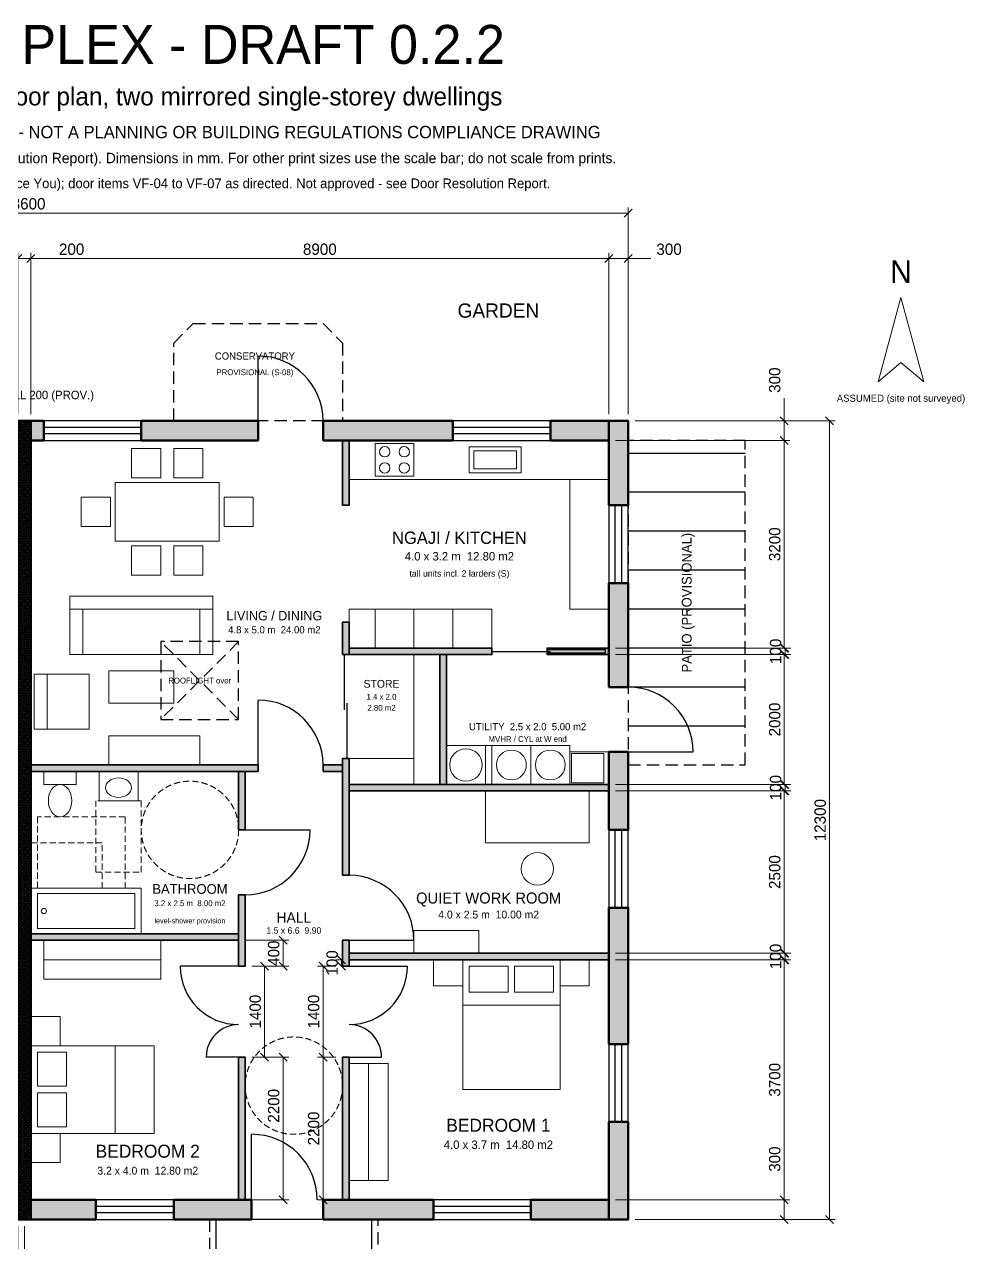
# Model space of a CAD drawing. Header units: millimetres. Extents: x -3999 to 23780, y -11246 to 18409.
# Drawn here: x 9300 to 23780, y -358 to 18409 of the extents above; entities that cross this region are included whole.
import ezdxf
from ezdxf.enums import TextEntityAlignment as Align

# ---------------------------------------------------------------- set-up
doc = ezdxf.new("R2010")
doc.units = ezdxf.units.MM
doc.header["$LTSCALE"] = 15
doc.linetypes.add('DASHED', pattern=[19.05, 12.7, -6.35])
doc.linetypes.add('HIDDEN', pattern=[9.525, 6.35, -3.175])
for name, color, linetype, lineweight in [('A-ACCS', 3, 'HIDDEN', 13), ('A-ANNO-DIMS', 1, 'Continuous', 18), ('A-ANNO-TEXT', 7, 'Continuous', 25), ('A-DOOR', 4, 'Continuous', 25), ('A-EXT', 3, 'Continuous', 25), ('A-FURN', 8, 'Continuous', 18), ('A-GLAZ', 5, 'Continuous', 25), ('A-PROV', 30, 'DASHED', 25), ('A-ROOF', 6, 'DASHED', 25), ('A-SANI', 4, 'Continuous', 18), ('A-WALL-EXT', 7, 'Continuous', 50), ('A-WALL-INT', 8, 'Continuous', 35), ('A-WALL-PARTY', 1, 'Continuous', 50)]:
    doc.layers.add(name, color=color, linetype=linetype, lineweight=lineweight)
doc.dimstyles.new('ORION', dxfattribs={"dimscale": 70, "dimtxt": 2.5, "dimasz": 2.5, "dimexe": 1.25, "dimexo": 1.5, "dimgap": 0.8, "dimtad": 1, "dimdec": 0, "dimdsep": 46, "dimtxsty": 'Standard', "dimtsz": 1.25, "dimcen": 2.5, "dimadec": 0, "dimazin": 0, "dimtfac": 1, "dimtdec": 4, "dimtmove": 0, "dimatfit": 3, "dimfxl": 1, "dimtzin": 0, "dimarcsym": 0})

# ---------------------------------------------------------------- blocks, each defined once
blk = doc.blocks.new('*D1')
at = {"layer": 'A-ANNO-DIMS', "color": 0}
for p, q in [((0, 12405), (0, 15588)), ((18600, 12405), (18600, 15588)), ((-62, 15438), (62, 15562)), ((0, 15500), (18600, 15500)), ((18538, 15438), (18662, 15562))]:
    blk.add_line(p, q, dxfattribs=at)
at = {"layer": 'A-ANNO-DIMS', "color": 0, "insert": (9300, 15644), "char_height": 175, "attachment_point": 5}
blk.add_mtext('18600', dxfattribs=at)
blk = doc.blocks.new('*D4')
at = {"layer": 'A-ANNO-DIMS', "color": 0}
for p, q in [((9138, 14738), (9262, 14862)), ((9200, 12405), (9200, 14888)), ((9338, 14738), (9462, 14862)), ((9400, 12405), (9400, 14888)), ((9200, 14800), (9400, 14800)), ((9400, 14800), (9750, 14800))]:
    blk.add_line(p, q, dxfattribs=at)
at = {"layer": 'A-ANNO-DIMS', "color": 0, "insert": (10028, 14944), "char_height": 175, "attachment_point": 5}
blk.add_mtext('200', dxfattribs=at)
blk = doc.blocks.new('*D5')
at = {"layer": 'A-ANNO-DIMS', "color": 0}
for p, q in [((9338, 14738), (9462, 14862)), ((9400, 12405), (9400, 14888)), ((18238, 14738), (18362, 14862)), ((18300, 12405), (18300, 14888)), ((9400, 14800), (18300, 14800))]:
    blk.add_line(p, q, dxfattribs=at)
at = {"layer": 'A-ANNO-DIMS', "color": 0, "insert": (13850, 14944), "char_height": 175, "attachment_point": 5}
blk.add_mtext('8900', dxfattribs=at)
blk = doc.blocks.new('*D6')
at = {"layer": 'A-ANNO-DIMS', "color": 0}
for p, q in [((18238, 14738), (18362, 14862)), ((18300, 12405), (18300, 14888)), ((18538, 14738), (18662, 14862)), ((18600, 12405), (18600, 14888)), ((18300, 14800), (18600, 14800)), ((18600, 14800), (18950, 14800))]:
    blk.add_line(p, q, dxfattribs=at)
at = {"layer": 'A-ANNO-DIMS', "color": 0, "insert": (19228, 14944), "char_height": 175, "attachment_point": 5}
blk.add_mtext('300', dxfattribs=at)
blk = doc.blocks.new('*D13')
at = {"layer": 'A-ANNO-DIMS', "color": 0}
for p, q in [((9200, -105), (9200, -4381)), ((9300, -105), (9300, -4381)), ((9138, -4355), (9262, -4232)), ((9200, -4294), (9300, -4294)), ((9238, -4355), (9362, -4232))]:
    blk.add_line(p, q, dxfattribs=at)
at = {"layer": 'A-ANNO-DIMS', "color": 0, "insert": (9250, -4150), "char_height": 175, "attachment_point": 5}
blk.add_mtext('100', dxfattribs=at)
blk = doc.blocks.new('*D31')
at = {"layer": 'A-ANNO-DIMS', "color": 0}
for p, q in [((18705, 12300), (21788, 12300)), ((21762, 12238), (21638, 12362)), ((21700, 0), (21700, 12300)), ((18705, 0), (21788, 0)), ((21762, -62), (21638, 62))]:
    blk.add_line(p, q, dxfattribs=at)
at = {"layer": 'A-ANNO-DIMS', "color": 0, "insert": (21556, 6150), "char_height": 175, "attachment_point": 5, "rotation": 90}
blk.add_mtext('12300', dxfattribs=at)
blk = doc.blocks.new('*D46')
at = {"layer": 'A-ANNO-DIMS', "color": 0}
for p, q in [((21000, 300), (21000, 650)), ((18405, 300), (21088, 300)), ((21062, 238), (20938, 362)), ((21000, 0), (21000, 300)), ((21062, -62), (20938, 62)), ((18705, 0), (21088, 0))]:
    blk.add_line(p, q, dxfattribs=at)
at = {"layer": 'A-ANNO-DIMS', "color": 0, "insert": (20856, 928), "char_height": 175, "attachment_point": 5, "rotation": 90}
blk.add_mtext('300', dxfattribs=at)
blk = doc.blocks.new('*D47')
at = {"layer": 'A-ANNO-DIMS', "color": 0}
for p, q in [((18405, 4000), (21088, 4000)), ((21062, 3938), (20938, 4062)), ((21000, 300), (21000, 4000)), ((18405, 300), (21088, 300)), ((21062, 238), (20938, 362))]:
    blk.add_line(p, q, dxfattribs=at)
at = {"layer": 'A-ANNO-DIMS', "color": 0, "insert": (20856, 2150), "char_height": 175, "attachment_point": 5, "rotation": 90}
blk.add_mtext('3700', dxfattribs=at)
blk = doc.blocks.new('*D48')
at = {"layer": 'A-ANNO-DIMS', "color": 0}
for p, q in [((21075, 4038), (20952, 4162)), ((18405, 4100), (21101, 4100)), ((18405, 4000), (21101, 4000)), ((21075, 3938), (20952, 4062)), ((21014, 4000), (21014, 4100))]:
    blk.add_line(p, q, dxfattribs=at)
at = {"layer": 'A-ANNO-DIMS', "color": 0, "insert": (20870, 4050), "char_height": 175, "attachment_point": 5, "rotation": 90}
blk.add_mtext('100', dxfattribs=at)
blk = doc.blocks.new('*D49')
at = {"layer": 'A-ANNO-DIMS', "color": 0}
for p, q in [((18405, 6600), (21088, 6600)), ((21062, 6538), (20938, 6662)), ((21000, 4100), (21000, 6600)), ((21062, 4038), (20938, 4162)), ((18405, 4100), (21088, 4100))]:
    blk.add_line(p, q, dxfattribs=at)
at = {"layer": 'A-ANNO-DIMS', "color": 0, "insert": (20856, 5350), "char_height": 175, "attachment_point": 5, "rotation": 90}
blk.add_mtext('2500', dxfattribs=at)
blk = doc.blocks.new('*D50')
at = {"layer": 'A-ANNO-DIMS', "color": 0}
for p, q in [((21075, 6638), (20952, 6762)), ((18405, 6700), (21101, 6700)), ((18405, 6600), (21101, 6600)), ((21075, 6538), (20952, 6662)), ((21014, 6600), (21014, 6700))]:
    blk.add_line(p, q, dxfattribs=at)
at = {"layer": 'A-ANNO-DIMS', "color": 0, "insert": (20870, 6650), "char_height": 175, "attachment_point": 5, "rotation": 90}
blk.add_mtext('100', dxfattribs=at)
blk = doc.blocks.new('*D51')
at = {"layer": 'A-ANNO-DIMS', "color": 0}
for p, q in [((18405, 8700), (21088, 8700)), ((21062, 8638), (20938, 8762)), ((21000, 6700), (21000, 8700)), ((21062, 6638), (20938, 6762)), ((18405, 6700), (21088, 6700))]:
    blk.add_line(p, q, dxfattribs=at)
at = {"layer": 'A-ANNO-DIMS', "color": 0, "insert": (20856, 7700), "char_height": 175, "attachment_point": 5, "rotation": 90}
blk.add_mtext('2000', dxfattribs=at)
blk = doc.blocks.new('*D52')
at = {"layer": 'A-ANNO-DIMS', "color": 0}
for p, q in [((21075, 8738), (20952, 8862)), ((18405, 8800), (21101, 8800)), ((18405, 8700), (21101, 8700)), ((21075, 8638), (20952, 8762)), ((21014, 8700), (21014, 8800))]:
    blk.add_line(p, q, dxfattribs=at)
at = {"layer": 'A-ANNO-DIMS', "color": 0, "insert": (20870, 8750), "char_height": 175, "attachment_point": 5, "rotation": 90}
blk.add_mtext('100', dxfattribs=at)
blk = doc.blocks.new('*D53')
at = {"layer": 'A-ANNO-DIMS', "color": 0}
for p, q in [((21062, 11938), (20938, 12062)), ((18405, 12000), (21088, 12000)), ((21000, 8800), (21000, 12000)), ((21062, 8738), (20938, 8862)), ((18405, 8800), (21088, 8800))]:
    blk.add_line(p, q, dxfattribs=at)
at = {"layer": 'A-ANNO-DIMS', "color": 0, "insert": (20856, 10400), "char_height": 175, "attachment_point": 5, "rotation": 90}
blk.add_mtext('3200', dxfattribs=at)
blk = doc.blocks.new('*D54')
at = {"layer": 'A-ANNO-DIMS', "color": 0}
for p, q in [((21000, 12300), (21000, 12650)), ((18705, 12300), (21088, 12300)), ((21062, 12238), (20938, 12362)), ((21000, 12000), (21000, 12300)), ((21062, 11938), (20938, 12062)), ((18405, 12000), (21088, 12000))]:
    blk.add_line(p, q, dxfattribs=at)
at = {"layer": 'A-ANNO-DIMS', "color": 0, "insert": (20856, 12928), "char_height": 175, "attachment_point": 5, "rotation": 90}
blk.add_mtext('300', dxfattribs=at)
blk = doc.blocks.new('*D16')
at = {"layer": 'A-ANNO-DIMS', "color": 0}
for p, q in [((14095, 2500), (13812, 2500)), ((13962, 2438), (13838, 2562)), ((13900, 300), (13900, 2500)), ((14095, 300), (13812, 300)), ((13962, 238), (13838, 362))]:
    blk.add_line(p, q, dxfattribs=at)
at = {"layer": 'A-ANNO-DIMS', "color": 0, "insert": (13756, 1400), "char_height": 175, "attachment_point": 5, "rotation": 90}
blk.add_mtext('2200', dxfattribs=at)
blk = doc.blocks.new('*D17')
at = {"layer": 'A-ANNO-DIMS', "color": 0}
for p, q in [((13962, 3838), (13838, 3962)), ((14095, 3900), (13812, 3900)), ((13900, 2500), (13900, 3900)), ((14095, 2500), (13812, 2500)), ((13962, 2438), (13838, 2562))]:
    blk.add_line(p, q, dxfattribs=at)
at = {"layer": 'A-ANNO-DIMS', "color": 0, "insert": (13756, 3200), "char_height": 175, "attachment_point": 5, "rotation": 90}
blk.add_mtext('1400', dxfattribs=at)
blk = doc.blocks.new('*D18')
at = {"layer": 'A-ANNO-DIMS', "color": 0}
for p, q in [((14195, 4000), (14096, 4000)), ((14245, 3938), (14122, 4062)), ((14245, 3838), (14122, 3962)), ((14184, 3900), (14184, 4000)), ((14095, 3900), (14096, 3900))]:
    blk.add_line(p, q, dxfattribs=at)
at = {"layer": 'A-ANNO-DIMS', "color": 0, "insert": (14040, 3950), "char_height": 175, "attachment_point": 5, "rotation": 90}
blk.add_mtext('100', dxfattribs=at)
blk = doc.blocks.new('*D23')
at = {"layer": 'A-ANNO-DIMS', "color": 0}
for p, q in [((12805, 2500), (13371, 2500)), ((13345, 2438), (13222, 2562)), ((13284, 300), (13284, 2500)), ((12805, 300), (13371, 300)), ((13345, 238), (13222, 362))]:
    blk.add_line(p, q, dxfattribs=at)
at = {"layer": 'A-ANNO-DIMS', "color": 0, "insert": (13140, 1750), "char_height": 175, "attachment_point": 5, "rotation": 90}
blk.add_mtext('2200', dxfattribs=at)
blk = doc.blocks.new('*D20')
at = {"layer": 'A-ANNO-DIMS', "color": 0}
for p, q in [((13062, 3838), (12938, 3962)), ((12805, 3900), (13088, 3900)), ((13000, 2500), (13000, 3900)), ((12805, 2500), (13088, 2500)), ((13062, 2438), (12938, 2562))]:
    blk.add_line(p, q, dxfattribs=at)
at = {"layer": 'A-ANNO-DIMS', "color": 0, "insert": (12856, 3200), "char_height": 175, "attachment_point": 5, "rotation": 90}
blk.add_mtext('1400', dxfattribs=at)
blk = doc.blocks.new('*D21')
at = {"layer": 'A-ANNO-DIMS', "color": 0}
for p, q in [((13345, 4238), (13222, 4362)), ((12705, 4300), (13371, 4300)), ((13284, 3900), (13284, 4300)), ((13345, 3838), (13222, 3962)), ((12805, 3900), (13371, 3900))]:
    blk.add_line(p, q, dxfattribs=at)
at = {"layer": 'A-ANNO-DIMS', "color": 0, "insert": (13140, 4100), "char_height": 175, "attachment_point": 5, "rotation": 90}
blk.add_mtext('400', dxfattribs=at)

msp = doc.modelspace()

# ---------------------------------------------------------------- hatches: boundary and pattern name
at = {"layer": 'A-WALL-EXT'}
for points in [[(9400, 12000), (9600, 12000), (9600, 12300), (9400, 12300)], [(11100, 12000), (12900, 12000), (12900, 12300), (11100, 12300)], [(13900, 12000), (15900, 12000), (15900, 12300), (13900, 12300)], [(17400, 12000), (18300, 12000), (18300, 12300), (17400, 12300)], [(18300, 11000), (18600, 11000), (18600, 12300), (18300, 12300)], [(18300, 8200), (18600, 8200), (18600, 9800), (18300, 9800)], [(18300, 6000), (18600, 6000), (18600, 7200), (18300, 7200)], [(18300, 2700), (18600, 2700), (18600, 4800), (18300, 4800)], [(18300, 0), (18600, 0), (18600, 1500), (18300, 1500)], [(9400, 0), (10400, 0), (10400, 300), (9400, 300)], [(11600, 0), (12800, 0), (12800, 300), (11600, 300)], [(13900, 0), (15600, 0), (15600, 300), (13900, 300)], [(17100, 0), (18300, 0), (18300, 300), (17100, 300)]]:
    msp.add_hatch(color=256, dxfattribs=at).paths.add_polyline_path(points)
at = {"layer": 'A-WALL-INT'}
for points in [[(14200, 11000), (14300, 11000), (14300, 12000), (14200, 12000)], [(14200, 8700), (14300, 8700), (14300, 9200), (14200, 9200)], [(14300, 8700), (16500, 8700), (16500, 8800), (14300, 8800)], [(15700, 6700), (15800, 6700), (15800, 8700), (15700, 8700)], [(17350, 8700), (18300, 8700), (18300, 8800), (17350, 8800)], [(9400, 6900), (12900, 6900), (12900, 7000), (9400, 7000)], [(13900, 6900), (14200, 6900), (14200, 7000), (13900, 7000)], [(14200, 5300), (14300, 5300), (14300, 7100), (14200, 7100)], [(12600, 6000), (12700, 6000), (12700, 6900), (12600, 6900)], [(14300, 6600), (18300, 6600), (18300, 6700), (14300, 6700)], [(12600, 3900), (12700, 3900), (12700, 5000), (12600, 5000)], [(9400, 4300), (12600, 4300), (12600, 4400), (9400, 4400)], [(14200, 3900), (14300, 3900), (14300, 4300), (14200, 4300)], [(14300, 4000), (18300, 4000), (18300, 4100), (14300, 4100)], [(12600, 300), (12700, 300), (12700, 2500), (12600, 2500)], [(14200, 300), (14300, 300), (14300, 2500), (14200, 2500)]]:
    msp.add_hatch(color=256, dxfattribs=at).paths.add_polyline_path(points)
at = {"layer": 'A-WALL-PARTY'}
h = msp.add_hatch(dxfattribs=at)
h.set_pattern_fill('ANSI37', color=256, scale=12, style=0)
h.paths.add_polyline_path([(9200, 0), (9400, 0), (9400, 12300), (9200, 12300)])

# ---------------------------------------------------------------- linework, layer by layer
at = {"layer": 'A-ACCS'}
for points in [[(10400, 5350), (11100, 5350), (11100, 6450), (10400, 6450)], [(9500, 5100), (10850, 5100), (10850, 6200), (9500, 6200)], [(9400, 5100), (10500, 5100), (10500, 5800), (9400, 5800)]]:
    msp.add_lwpolyline(points, close=True, dxfattribs=at)
for centre in [(11850, 6000), (13450, 2060)]:
    msp.add_circle(centre, 750, dxfattribs=at)
at = {"layer": 'A-ANNO-DIMS'}
msp.add_lwpolyline([(22800, 14200), (22450, 12900), (22800, 13200), (23150, 12900)], close=True, dxfattribs=at)
at = {"layer": 'A-DOOR'}
for p, q in [((12900, 12300), (12900, 13300)), ((14230, 7850), (14230, 8700)), ((16500, 8750), (17400, 8750)), ((12900, 7000), (12900, 8000)), ((14270, 7100), (14270, 7950)), ((18600, 7200), (19600, 7200)), ((12700, 6000), (13700, 6000)), ((14300, 4300), (15300, 4300)), ((12600, 3900), (11700, 3900)), ((14300, 3900), (15200, 3900)), ((12600, 2500), (12100, 2500)), ((14300, 2500), (14800, 2500)), ((12800, 300), (12800, 1310))]:
    msp.add_line(p, q, dxfattribs=at)
msp.add_lwpolyline([(17350, 8725), (18250, 8725), (18250, 8775), (17350, 8775)], close=True, dxfattribs=at)
for centre, radius, start, end in [((12900, 12300), 1000, 0, 90), ((18600, 7200), 1000, 0, 90), ((12900, 7000), 1000, 0, 90), ((12700, 6000), 1000, 270, 0), ((14300, 4300), 1000, 0, 90), ((12600, 3900), 900, 180, 270), ((14300, 3900), 900, 270, 0), ((12600, 2500), 500, 90, 180), ((14300, 2500), 500, 0, 90), ((12800, 300), 1010, 0, 90)]:
    msp.add_arc(centre, radius, start, end, dxfattribs=at)
at = {"layer": 'A-EXT'}
for p, q in [((20400, 11800), (18600, 11800)), ((20400, 11200), (18600, 11200)), ((20400, 10600), (18600, 10600)), ((20400, 10000), (18600, 10000)), ((20400, 9400), (18600, 9400)), ((20400, 8800), (18600, 8800)), ((20400, 8200), (18600, 8200)), ((20400, 7600), (18600, 7600))]:
    msp.add_line(p, q, dxfattribs=at)
msp.add_lwpolyline([(12250, -2000), (14650, -2000), (14650, 0), (12250, 0)], close=True, dxfattribs=at)
at = {"layer": 'A-FURN'}
for p, q in [((12200, 9400), (10000, 9400)), ((10200, 8700), (10200, 9400)), ((12000, 8700), (12000, 9400)), ((14700, 8800), (14700, 9400)), ((15300, 8800), (15300, 9400)), ((15900, 8800), (15900, 9400)), ((9650, 7550), (9650, 8400)), ((11400, 4000), (9600, 4000)), ((17550, 3300), (16050, 3300)), ((10700, 1325), (10700, 2675)), ((14600, 600), (14600, 2400))]:
    msp.add_line(p, q, dxfattribs=at)
for points in [[(10950, 11425), (11400, 11425), (11400, 11875), (10950, 11875)], [(11600, 11425), (12050, 11425), (12050, 11875), (11600, 11875)], [(14300, 11400), (18300, 11400), (18300, 12000), (14300, 12000)], [(10700, 10450), (12300, 10450), (12300, 11350), (10700, 11350)], [(17700, 9400), (18300, 9400), (18300, 11400), (17700, 11400)], [(10175, 10675), (10625, 10675), (10625, 11125), (10175, 11125)], [(12375, 10675), (12825, 10675), (12825, 11125), (12375, 11125)], [(10950, 9925), (11400, 9925), (11400, 10375), (10950, 10375)], [(11600, 9925), (12050, 9925), (12050, 10375), (11600, 10375)], [(10000, 8700), (12200, 8700), (12200, 9600), (10000, 9600)], [(14300, 8800), (16500, 8800), (16500, 9400), (14300, 9400)], [(15300, 6700), (15700, 6700), (15700, 8700), (15300, 8700)], [(10600, 7950), (11600, 7950), (11600, 8450), (10600, 8450)], [(9450, 7550), (10300, 7550), (10300, 8400), (9450, 8400)], [(10600, 7000), (12000, 7000), (12000, 7450), (10600, 7450)], [(15800, 6700), (16400, 6700), (16400, 7300), (15800, 7300)], [(16400, 6700), (17700, 6700), (17700, 7300), (16400, 7300)], [(17700, 6700), (18300, 6700), (18300, 7200), (17700, 7200)], [(14300, 6700), (15300, 6700), (15300, 7100), (14300, 7100)], [(16400, 5800), (18000, 5800), (18000, 6600), (16400, 6600)], [(15300, 4100), (16300, 4100), (16300, 4450), (15300, 4450)], [(9600, 3700), (11400, 3700), (11400, 4300), (9600, 4300)], [(15600, 3600), (16050, 3600), (16050, 4000), (15600, 4000)], [(16050, 2000), (17550, 2000), (17550, 4000), (16050, 4000)], [(17550, 3600), (18000, 3600), (18000, 4000), (17550, 4000)], [(16150, 3500), (16750, 3500), (16750, 3900), (16150, 3900)], [(16850, 3500), (17450, 3500), (17450, 3900), (16850, 3900)], [(9400, 2675), (9850, 2675), (9850, 3125), (9400, 3125)], [(9400, 1325), (11300, 1325), (11300, 2675), (9400, 2675)], [(9500, 2050), (9950, 2050), (9950, 2575), (9500, 2575)], [(14300, 600), (14900, 600), (14900, 2400), (14300, 2400)], [(9500, 1425), (9950, 1425), (9950, 1950), (9500, 1950)], [(9400, 875), (9850, 875), (9850, 1325), (9400, 1325)]]:
    msp.add_lwpolyline(points, close=True, dxfattribs=at)
for centre in [(16100, 7000), (17200, 5400)]:
    msp.add_circle(centre, 250, dxfattribs=at)
at = {"layer": 'A-GLAZ'}
for p, q in [((11100, 12200), (9600, 12200)), ((17400, 12200), (15900, 12200)), ((11100, 12100), (9600, 12100)), ((17400, 12100), (15900, 12100)), ((18400, 9800), (18400, 11000)), ((18500, 9800), (18500, 11000)), ((18400, 4800), (18400, 6000)), ((18500, 4800), (18500, 6000)), ((18400, 1500), (18400, 2700)), ((18500, 1500), (18500, 2700)), ((11600, 200), (10400, 200)), ((17100, 200), (15600, 200)), ((11600, 100), (10400, 100)), ((17100, 100), (15600, 100))]:
    msp.add_line(p, q, dxfattribs=at)
for points in [[(9600, 12000), (11100, 12000), (11100, 12300), (9600, 12300)], [(15900, 12000), (17400, 12000), (17400, 12300), (15900, 12300)], [(18300, 9800), (18600, 9800), (18600, 11000), (18300, 11000)], [(18300, 4800), (18600, 4800), (18600, 6000), (18300, 6000)], [(18300, 1500), (18600, 1500), (18600, 2700), (18300, 2700)], [(10400, 0), (11600, 0), (11600, 300), (10400, 300)], [(15600, 0), (17100, 0), (17100, 300), (15600, 300)]]:
    msp.add_lwpolyline(points, close=True, dxfattribs=at)
at = {"layer": 'A-PROV'}
for points in [[(14200, 12300), (11600, 12300), (11600, 13500), (11900, 13800), (13900, 13800), (14200, 13500)], [(18600, 7000), (20400, 7000), (20400, 12000), (18600, 12000)]]:
    msp.add_lwpolyline(points, close=True, dxfattribs=at)
at = {"layer": 'A-ROOF'}
for p, q in [((12600, 7700), (11400, 8900)), ((12600, 8900), (11400, 7700))]:
    msp.add_line(p, q, dxfattribs=at)
for points in [[(11400, 7700), (12600, 7700), (12600, 8900), (11400, 8900)], [(12150, -2100), (14750, -2100), (14750, 0), (12150, 0)]]:
    msp.add_lwpolyline(points, close=True, dxfattribs=at)
at = {"layer": 'A-SANI'}
for points in [[(14700, 11450), (15300, 11450), (15300, 11950), (14700, 11950)], [(16150, 11500), (16950, 11500), (16950, 11900), (16150, 11900)], [(16220, 11560), (16880, 11560), (16880, 11840), (16220, 11840)], [(16500, 6700), (17100, 6700), (17100, 7300), (16500, 7300)], [(17100, 6700), (17700, 6700), (17700, 7300), (17100, 7300)], [(17725, 6725), (18225, 6725), (18225, 7175), (17725, 7175)], [(9600, 6700), (10100, 6700), (10100, 6900), (9600, 6900)], [(10450, 6450), (11050, 6450), (11050, 6900), (10450, 6900)], [(9400, 4400), (11100, 4400), (11100, 5100), (9400, 5100)], [(9500, 4480), (11000, 4480), (11000, 5020), (9500, 5020)]]:
    msp.add_lwpolyline(points, close=True, dxfattribs=at)
for centre, radius in [((14850, 11825), 80), ((15150, 11825), 80), ((14850, 11575), 80), ((15150, 11575), 80), ((16800, 7000), 230), ((17400, 7000), 230), ((9600, 4750), 40)]:
    msp.add_circle(centre, radius, dxfattribs=at)
for centre, major_axis, ratio in [((10750, 6650), (-200, 0), 0.75), ((9850, 6450), (0, 250), 0.72)]:
    msp.add_ellipse(centre, major_axis=major_axis, ratio=ratio, dxfattribs=at)
at = {"layer": 'A-WALL-EXT'}
for points in [[(9400, 12000), (9600, 12000), (9600, 12300), (9400, 12300)], [(11100, 12000), (12900, 12000), (12900, 12300), (11100, 12300)], [(13900, 12000), (15900, 12000), (15900, 12300), (13900, 12300)], [(17400, 12000), (18300, 12000), (18300, 12300), (17400, 12300)], [(18300, 11000), (18600, 11000), (18600, 12300), (18300, 12300)], [(18300, 8200), (18600, 8200), (18600, 9800), (18300, 9800)], [(18300, 6000), (18600, 6000), (18600, 7200), (18300, 7200)], [(18300, 2700), (18600, 2700), (18600, 4800), (18300, 4800)], [(18300, 0), (18600, 0), (18600, 1500), (18300, 1500)], [(9400, 0), (10400, 0), (10400, 300), (9400, 300)], [(11600, 0), (12800, 0), (12800, 300), (11600, 300)], [(13900, 0), (15600, 0), (15600, 300), (13900, 300)], [(17100, 0), (18300, 0), (18300, 300), (17100, 300)]]:
    msp.add_lwpolyline(points, close=True, dxfattribs=at)
at = {"layer": 'A-WALL-INT'}
for points in [[(14200, 11000), (14300, 11000), (14300, 12000), (14200, 12000)], [(14200, 8700), (14300, 8700), (14300, 9200), (14200, 9200)], [(14300, 8700), (16500, 8700), (16500, 8800), (14300, 8800)], [(15700, 6700), (15800, 6700), (15800, 8700), (15700, 8700)], [(17350, 8700), (18300, 8700), (18300, 8800), (17350, 8800)], [(9400, 6900), (12900, 6900), (12900, 7000), (9400, 7000)], [(13900, 6900), (14200, 6900), (14200, 7000), (13900, 7000)], [(14200, 5300), (14300, 5300), (14300, 7100), (14200, 7100)], [(12600, 6000), (12700, 6000), (12700, 6900), (12600, 6900)], [(14300, 6600), (18300, 6600), (18300, 6700), (14300, 6700)], [(12600, 3900), (12700, 3900), (12700, 5000), (12600, 5000)], [(9400, 4300), (12600, 4300), (12600, 4400), (9400, 4400)], [(14200, 3900), (14300, 3900), (14300, 4300), (14200, 4300)], [(14300, 4000), (18300, 4000), (18300, 4100), (14300, 4100)], [(12600, 300), (12700, 300), (12700, 2500), (12600, 2500)], [(14200, 300), (14300, 300), (14300, 2500), (14200, 2500)]]:
    msp.add_lwpolyline(points, close=True, dxfattribs=at)
at = {"layer": 'A-WALL-PARTY'}
msp.add_lwpolyline([(9200, 0), (9400, 0), (9400, 12300), (9200, 12300)], close=True, dxfattribs=at)

# ---------------------------------------------------------------- texts
at = {"layer": 'A-ANNO-TEXT'}
for s, height, p in [('MMUCO ORION DUPLEX - DRAFT 0.2.2', 600, (9300, 18100)), ('Option C2: M4(2) + Bathroom A - concept floor plan, two mirrored single-storey dwellings', 280, (9300, 17300)), ('Client-approved concept baseline 24 Oct 2026 - NOT FOR CONSTRUCTION - NOT A PLANNING OR BUILDING REGULATIONS COMPLIANCE DRAWING', 190, (9300, 16750)), ('PDF sheet: ISO A1 portrait at 1:50 - scale verified by measurement (see Draft 0.2.2 Door Resolution Report). Dimensions in mm. For other print sizes use the scale bar; do not scale from prints.', 160, (9300, 16350)), ('Draft 0.2.2 (24 Oct 2026): B1 double-door entries to Bedrooms 1 and 2 (Face Me and I Face You); door items VF-04 to VF-07 as directed. Not approved - see Door Resolution Report.', 150, (9300, 15960)), ('N', 350, (22800, 14600)), ('GARDEN', 220, (16600, 14000)), ('CONSERVATORY', 110, (12850, 13300)), ('PROVISIONAL (S-08)', 90, (12850, 13050)), ('PARTY WALL 200 (PROV.)', 130, (9300, 12700)), ('ASSUMED (site not surveyed)', 110, (22800, 12650)), ('NGAJI / KITCHEN', 190, (16000, 10500)), ('4.0 x 3.2 m  12.80 m2', 130, (16000, 10215)), ('tall units incl. 2 larders (S)', 100, (16000, 9950)), ('LIVING / DINING', 145, (13150, 9300)), ('4.8 x 5.0 m  24.00 m2', 110, (13150, 9082.5)), ('ROOFLIGHT over', 90, (12000, 8300)), ('STORE', 120, (14800, 8250)), ('1.4 x 2.0', 90, (14800, 8050)), ('2.80 m2', 90, (14800, 7880)), ('UTILITY  2.5 x 2.0  5.00 m2', 110, (17050, 7590)), ('MVHR / CYL at W end', 90, (17050, 7400)), ('BATHROOM', 150, (11850, 5090)), ('3.2 x 2.5 m  8.00 m2', 90, (11850, 4870)), ('QUIET WORK ROOM', 170, (16450, 4950)), ('HALL', 160, (13450, 4650)), ('4.0 x 2.5 m  10.00 m2', 120, (16450, 4695)), ('level-shower provision', 80, (11850, 4600)), ('1.5 x 6.6  9.90', 100, (13450, 4450)), ('BEDROOM 1', 200, (16600, 1450)), ('BEDROOM 2', 200, (11200, 1050)), ('4.0 x 3.7 m  14.80 m2', 130, (16600, 1150)), ('3.2 x 4.0 m  12.80 m2', 120, (11200, 750))]:
    msp.add_text(s, height=height, dxfattribs=at).set_placement(p, align=Align.MIDDLE_CENTER)
msp.add_text('PATIO (PROVISIONAL)', height=150, rotation=90, dxfattribs=at).set_placement((19500, 9500), align=Align.MIDDLE_CENTER)

# ---------------------------------------------------------------- dimensions: what is measured, and where the dimension line sits
at = {"layer": 'A-ANNO-DIMS'}
for base, p1, p2, picture, middle in [((9300, 15500), (0, 12300), (18600, 12300), '*D1', (9300, 15643.5)), ((9300, 14800), (9200, 12300), (9400, 12300), '*D4', (10027.7, 14943.5)), ((13850, 14800), (9400, 12300), (18300, 12300), '*D5', (13850, 14943.5)), ((18450, 14800), (18300, 12300), (18600, 12300), '*D6', (19227.7, 14943.5))]:
    dim = msp.add_linear_dim(base=base, p1=p1, p2=p2, dimstyle='ORION', dxfattribs=at)
    dim.commit()
    dim.dimension.update_dxf_attribs({"geometry": picture, "text_midpoint": middle})
for base, p1, p2, picture, middle in [((21000, 12150), (18300, 12000), (18600, 12300), '*D54', (20856.5, 12927.7)), ((21700, 6150), (18600, 0), (18600, 12300), '*D31', (21556.5, 6150)), ((21000, 10400), (18300, 8800), (18300, 12000), '*D53', (20856.5, 10400)), ((21000, 7700), (18300, 6700), (18300, 8700), '*D51', (20856.5, 7700)), ((21000, 5350), (18300, 4100), (18300, 6600), '*D49', (20856.5, 5350)), ((13000, 3200), (12700, 2500), (12700, 3900), '*D20', (12856.5, 3200)), ((13900, 3200), (14200, 2500), (14200, 3900), '*D17', (13756.5, 3200)), ((21000, 2150), (18300, 300), (18300, 4000), '*D47', (20856.5, 2150)), ((13900, 1400), (14200, 300), (14200, 2500), '*D16', (13756.5, 1400)), ((21000, 150), (18600, 0), (18300, 300), '*D46', (20856.5, 927.7))]:
    dim = msp.add_linear_dim(base=base, p1=p1, p2=p2, angle=90, dimstyle='ORION', dxfattribs=at)
    dim.commit()
    dim.dimension.update_dxf_attribs({"geometry": picture, "text_midpoint": middle})
for base, p1, p2, picture, middle in [((21013.5, 8750), (18300, 8700), (18300, 8800), '*D52', (20870, 8750)), ((21013.5, 6650), (18300, 6600), (18300, 6700), '*D50', (20870, 6650)), ((13283.5, 4100), (12700, 3900), (12600, 4300), '*D21', (13140, 4100)), ((14183.5, 3950), (14200, 3900), (14300, 4000), '*D18', (14040, 3950)), ((21013.5, 4050), (18300, 4000), (18300, 4100), '*D48', (20870, 4050)), ((13283.5, 1400), (12700, 300), (12700, 2500), '*D23', (13140, 1750))]:
    dim = msp.add_linear_dim(base=base, p1=p1, p2=p2, angle=90, dimstyle='ORION', dxfattribs=at)
    dim.commit()
    dim.dimension.update_dxf_attribs({"geometry": picture, "text_midpoint": middle, "dimtype": 160})
dim = msp.add_linear_dim(base=(9250, -4293.5), p1=(9200, 0), p2=(9300, 0), dimstyle='ORION', dxfattribs=at)
dim.commit()
dim.dimension.update_dxf_attribs({"geometry": '*D13', "text_midpoint": (9250, -4150), "dimtype": 160})

doc.saveas('drawing.dxf')
